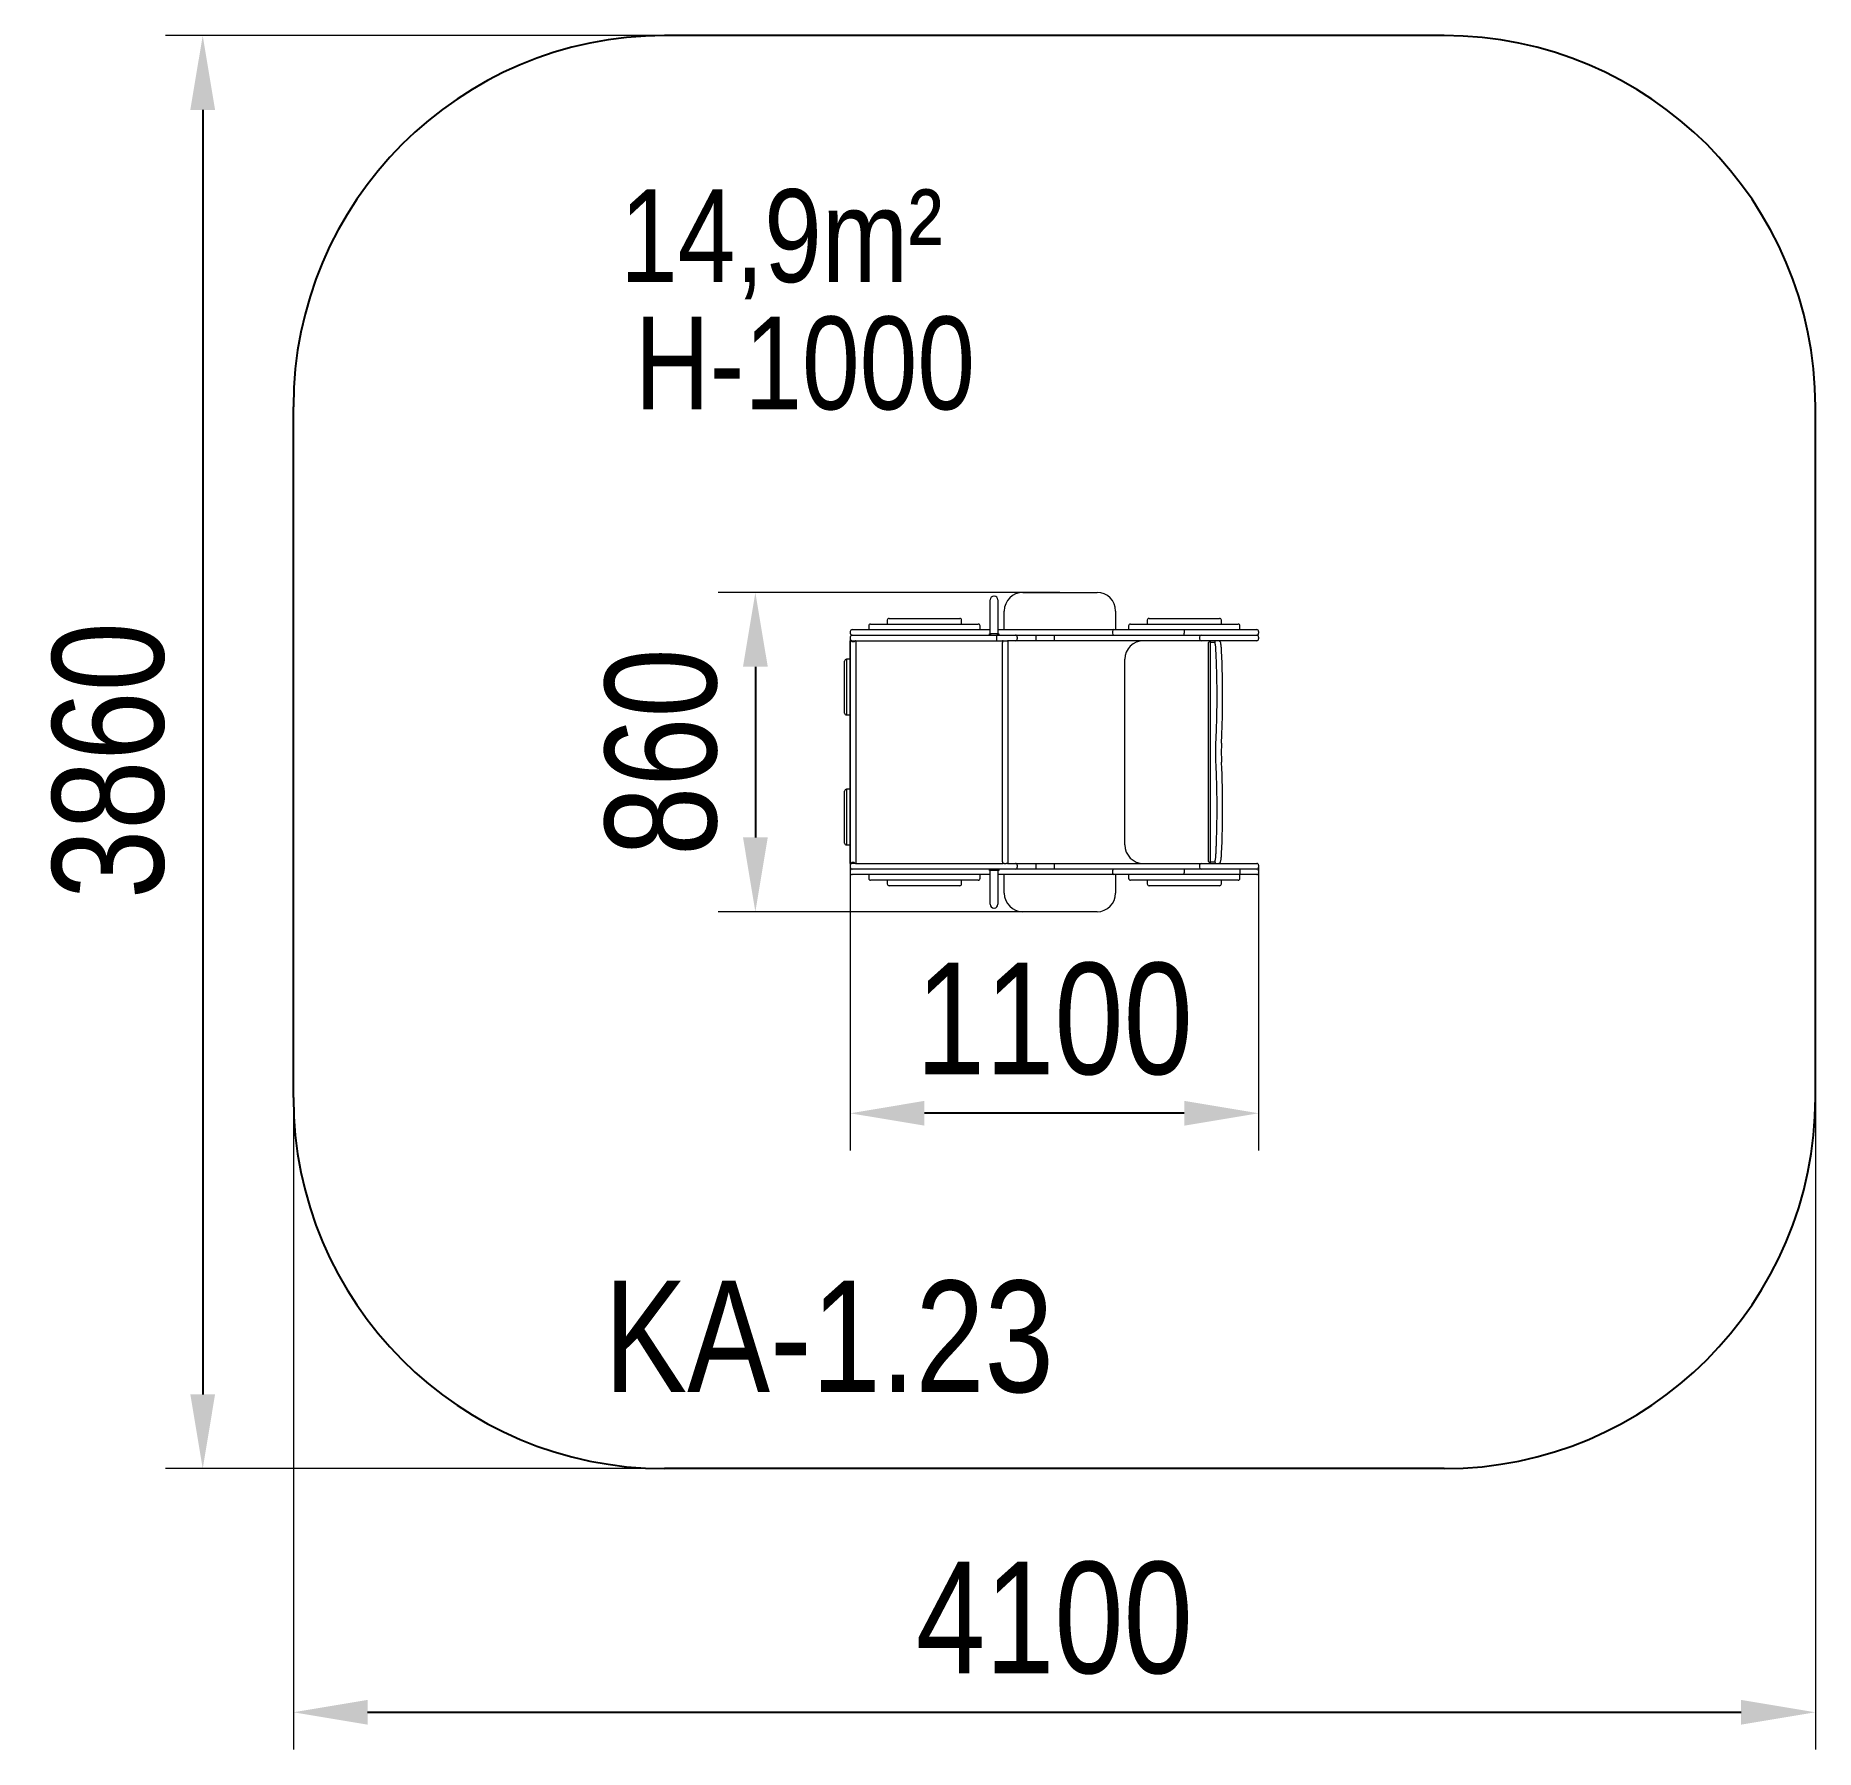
# Model space of a CAD drawing. Header units: millimetres. Extents: x -2699 to 2096, y -2640 to 1977.
import ezdxf

# ---------------------------------------------------------------- set-up
doc = ezdxf.new("R2010")
doc.units = ezdxf.units.MM
for name, color, linetype in [('DIKOM_АРТИКУЛ', 7, 'Continuous'), ('DIKOM_ЗОНА', 90, 'Continuous'), ('DIKOM_ОБЪЕКТ', 7, 'Continuous'), ('DIKOM_РАЗМЕР_ЗОНА', 7, 'Continuous'), ('DIKOM_РАЗМЕР_ОБЪЕКТА', 7, 'Continuous')]:
    doc.layers.add(name, color=color, linetype=linetype)
doc.styles.add('style1', font='arialbd.ttf', dxfattribs={"width": 0.8})
doc.dimstyles.new('1-50', dxfattribs={"dimtxt": 300, "dimasz": 200, "dimexe": 100, "dimexo": 0, "dimgap": 100, "dimtad": 1, "dimtxsty": 'style1', "dimcen": 200, "dimclrd": 7, "dimclre": 7, "dimclrt": 7, "dimadec": 1, "dimazin": 2, "dimtfac": 1, "dimtmove": 0, "dimatfit": 2, "dimfxl": 0, "dimlwd": 25, "dimlwe": 18, "dimarcsym": 0})

# ---------------------------------------------------------------- blocks, each defined once
blk = doc.blocks.new('*D0')
at = {"layer": 'Defpoints', "color": 0, "transparency": 16777216}
for p in [(60.6, 476.5), (-759.9, -383.5), (60.6, -383.5)]:
    blk.add_point(p, dxfattribs=at)
at = {"layer": 'DIKOM_РАЗМЕР_ОБЪЕКТА', "color": 7, "lineweight": 18, "transparency": 16777216}
for p, q in [((60.6, 476.5), (-859.9, 476.5)), ((60.6, -383.5), (-859.9, -383.5))]:
    blk.add_line(p, q, dxfattribs=at)
at = {"layer": 'DIKOM_РАЗМЕР_ОБЪЕКТА', "color": 7, "lineweight": 25, "transparency": 16777216}
blk.add_line((-759.9, 276.5), (-759.9, -183.5), dxfattribs=at)
at = {"layer": 'DIKOM_РАЗМЕР_ОБЪЕКТА', "color": 7, "transparency": 16777216}
for points in [[(-793.2, 276.5), (-726.5, 276.5), (-759.9, 476.5)], [(-793.2, -183.5), (-726.5, -183.5), (-759.9, -383.5)]]:
    blk.add_solid(points, dxfattribs=at)
at = {"layer": 'DIKOM_РАЗМЕР_ОБЪЕКТА', "color": 7, "transparency": 16777216, "insert": (-1013, 46.5), "char_height": 300, "attachment_point": 5, "rotation": 90, "style": 'style1'}
blk.add_mtext('{\\fArial|b0|i0|c204|p34;860}', dxfattribs=at)
blk = doc.blocks.new('*D1')
at = {"layer": 'Defpoints', "color": 0, "transparency": 16777216}
for p in [(-504.4, 354), (595.6, -263.5), (-504.4, -926.4)]:
    blk.add_point(p, dxfattribs=at)
at = {"layer": 'DIKOM_РАЗМЕР_ОБЪЕКТА', "color": 7, "lineweight": 18, "transparency": 16777216}
for p, q in [((-504.4, 354), (-504.4, -1026.4)), ((595.6, -263.5), (595.6, -1026.4))]:
    blk.add_line(p, q, dxfattribs=at)
at = {"layer": 'DIKOM_РАЗМЕР_ОБЪЕКТА', "color": 7, "lineweight": 25, "transparency": 16777216}
blk.add_line((395.6, -926.4), (-304.4, -926.4), dxfattribs=at)
at = {"layer": 'DIKOM_РАЗМЕР_ОБЪЕКТА', "color": 7, "transparency": 16777216}
for points in [[(-304.4, -893), (-304.4, -959.7), (-504.4, -926.4)], [(395.6, -893), (395.6, -959.7), (595.6, -926.4)]]:
    blk.add_solid(points, dxfattribs=at)
at = {"layer": 'DIKOM_РАЗМЕР_ОБЪЕКТА', "color": 7, "transparency": 16777216, "insert": (45.6, -673.2), "char_height": 300, "attachment_point": 5, "style": 'style1'}
blk.add_mtext('{\\fArial|b0|i0|c204|p34;1100}', dxfattribs=at)
blk = doc.blocks.new('*D2')
at = {"layer": 'Defpoints', "color": 0, "transparency": 16777216}
for p in [(-293.6, 1976.5), (-2248.6, -1883.5), (-293.6, -1883.5)]:
    blk.add_point(p, dxfattribs=at)
at = {"layer": 'DIKOM_РАЗМЕР_ЗОНА', "color": 7, "lineweight": 18, "transparency": 16777216}
for p, q in [((-293.6, 1976.5), (-2348.6, 1976.5)), ((-293.6, -1883.5), (-2348.6, -1883.5))]:
    blk.add_line(p, q, dxfattribs=at)
at = {"layer": 'DIKOM_РАЗМЕР_ЗОНА', "color": 7, "lineweight": 25, "transparency": 16777216}
blk.add_line((-2248.6, 1776.5), (-2248.6, -1683.5), dxfattribs=at)
at = {"layer": 'DIKOM_РАЗМЕР_ЗОНА', "color": 7, "transparency": 16777216}
for points in [[(-2282, 1776.5), (-2215.3, 1776.5), (-2248.6, 1976.5)], [(-2282, -1683.5), (-2215.3, -1683.5), (-2248.6, -1883.5)]]:
    blk.add_solid(points, dxfattribs=at)
at = {"layer": 'DIKOM_РАЗМЕР_ЗОНА', "color": 7, "transparency": 16777216, "insert": (-2501.9, 23.7), "char_height": 300, "attachment_point": 5, "rotation": 90, "style": 'style1'}
blk.add_mtext('{\\fArial|b0|i0|c204|p34;3860}', dxfattribs=at)
blk = doc.blocks.new('*D3')
at = {"layer": 'Defpoints', "color": 0, "transparency": 16777216}
for p in [(-2004.4, -373.4), (2095.6, -373.4), (2095.6, -2539.9)]:
    blk.add_point(p, dxfattribs=at)
at = {"layer": 'DIKOM_РАЗМЕР_ЗОНА', "color": 7, "lineweight": 18, "transparency": 16777216}
for p, q in [((-2004.4, -373.4), (-2004.4, -2639.9)), ((2095.6, -373.4), (2095.6, -2639.9))]:
    blk.add_line(p, q, dxfattribs=at)
at = {"layer": 'DIKOM_РАЗМЕР_ЗОНА', "color": 7, "lineweight": 25, "transparency": 16777216}
blk.add_line((-1804.4, -2539.9), (1895.6, -2539.9), dxfattribs=at)
at = {"layer": 'DIKOM_РАЗМЕР_ЗОНА', "color": 7, "transparency": 16777216}
for points in [[(-1804.4, -2506.5), (-1804.4, -2573.2), (-2004.4, -2539.9)], [(1895.6, -2506.5), (1895.6, -2573.2), (2095.6, -2539.9)]]:
    blk.add_solid(points, dxfattribs=at)
at = {"layer": 'DIKOM_РАЗМЕР_ЗОНА', "color": 7, "transparency": 16777216, "insert": (45.6, -2286.7), "char_height": 300, "attachment_point": 5, "style": 'style1'}
blk.add_mtext('{\\fArial|b0|i0|c204|p34;4100}', dxfattribs=at)

msp = doc.modelspace()

# ---------------------------------------------------------------- linework, layer by layer
at = {"layer": 'DIKOM_ЗОНА', "color": 3}
for p, q in [((1095.589, 1976.5), (-1004.411, 1976.5)), ((-2004.411, -883.5), (-2004.411, 976.5)), ((2095.589, -883.5), (2095.589, 976.5)), ((1095.589, -1883.5), (-1004.411, -1883.5))]:
    msp.add_line(p, q, dxfattribs=at)
for centre, start, end in [((-1004.411, 976.5), 90, 180), ((1095.589, 976.5), 0, 90), ((-1004.411, -883.5), 180, 270), ((1095.589, -883.5), 270, 0)]:
    msp.add_arc(centre, 1000, start, end, dxfattribs=at)
at = {"layer": 'DIKOM_ОБЪЕКТ', "color": 7, "lineweight": 15}
for p, q in [((-127.411, 365.5), (-127.411, 456.5)), ((-127.411, 365.5), (-127.411, 455.5)), ((-116.411, 466.5), (-117.411, 466.5)), ((-106.411, 456.5), (-106.411, 365.5)), ((-106.411, 455.5), (-106.411, 365.5)), ((-39.411, 476.5), (160.589, 476.5)), ((-454.411, 386.5), (-454.411, 376.5)), ((-449.411, 391.5), (-159.411, 391.5)), ((-404.411, 401.5), (-404.411, 391.5)), ((-399.411, 406.5), (-209.411, 406.5)), ((-204.411, 391.5), (-204.411, 401.5)), ((-154.411, 376.5), (-154.411, 386.5)), ((-89.411, 376.5), (-89.411, 426.5)), ((210.589, 426.5), (210.589, 376.5)), ((245.589, 386.5), (245.589, 376.5)), ((250.589, 391.5), (540.589, 391.5)), ((295.589, 401.5), (295.589, 391.5)), ((300.589, 406.5), (490.589, 406.5)), ((495.589, 391.5), (495.589, 401.5)), ((545.589, 376.5), (545.589, 386.5)), ((-504.411, 371.5), (-504.411, 366.5)), ((-504.411, 356.5), (-504.411, 351.5)), ((-504.411, 346.5), (-504.136, 346.5)), ((-504.411, -253.5), (-504.411, 346.5)), ((-504.136, 346.5), (-491.204, 346.5)), ((-499.411, 376.5), (-127.411, 376.5)), ((-499.411, 361.5), (-494.963, 361.5)), ((-494.411, 343.123), (-499.411, 343.123)), ((-499.147, 376.5), (-499.132, 376.5)), ((-494.963, 361.5), (-109.38, 361.5)), ((-489.411, 346.5), (-489.741, 346.5)), ((-489.411, 346.5), (-489.411, 325.791)), ((-489.411, 346.5), (-94.411, 346.5)), ((-129.411, 361.5), (-129.411, 365.5)), ((-129.411, 365.5), (-126.411, 365.5)), ((-126.411, 365.5), (-126.411, 361.5)), ((-107.411, 365.5), (-126.411, 365.5)), ((-109.932, 356.5), (-109.932, 351.5)), ((-109.38, 361.5), (-59.411, 361.5)), ((-107.411, 361.5), (-107.411, 365.5)), ((-107.411, 365.5), (-104.411, 365.5)), ((-106.411, 376.5), (205.853, 376.5)), ((-104.411, 365.5), (-104.411, 361.5)), ((-92.522, 346.5), (-94.411, 346.5)), ((-94.411, 346.5), (-94.411, 341.87)), ((-94.411, 333.548), (-94.411, 341.87)), ((-92.522, 346.5), (-89.411, 346.5)), ((-89.411, 346.5), (-84.411, 346.5)), ((-84.411, 346.5), (-80.811, 346.5)), ((-59.411, 346.5), (-80.811, 346.5)), ((-79.411, 346.5), (-79.411, 333.548)), ((-59.411, 361.5), (-4.411, 361.5)), ((-4.411, 346.5), (-59.411, 346.5)), ((-54.411, 356.5), (-54.411, 351.5)), ((-4.411, 361.5), (-4.411, 356.5)), ((-4.411, 361.5), (45.411, 361.5)), ((-4.411, 356.5), (-4.411, 351.5)), ((-4.411, 351.5), (-4.411, 346.5)), ((45.411, 346.5), (-4.411, 346.5)), ((45.411, 361.5), (45.411, 356.5)), ((45.411, 361.5), (441.03, 361.5)), ((45.411, 356.5), (45.411, 351.5)), ((45.411, 351.5), (45.411, 346.5)), ((441.03, 346.5), (45.411, 346.5)), ((201.94, 371.5), (201.94, 366.5)), ((205.853, 376.5), (395.589, 376.5)), ((395.589, 376.5), (395.589, 371.5)), ((395.589, 376.5), (545.589, 376.5)), ((395.589, 371.5), (395.589, 366.5)), ((395.589, 361.5), (395.589, 366.5)), ((436.682, 356.5), (436.682, 351.5)), ((441.03, 361.5), (590.589, 361.5)), ((590.589, 346.5), (441.03, 346.5)), ((460.462, -248.5), (460.462, 341.5)), ((465.462, 346.5), (465.462, -253.5)), ((477.543, 341.5), (465.462, 341.5)), ((545.589, 376.5), (590.589, 376.5)), ((595.589, 371.5), (595.589, 366.5)), ((595.589, 356.5), (595.589, 351.5)), ((-519.411, 151.5), (-519.411, 291.5)), ((-504.411, 296.5), (-514.411, 296.5)), ((-514.411, 296.5), (-514.411, 146.5)), ((-489.411, 325.791), (-489.411, -232.791)), ((-94.411, 256.157), (-94.411, 333.548)), ((-79.411, 333.548), (-79.411, 256.157)), ((235.462, -203.5), (235.462, 296.5)), ((-94.411, -163.157), (-94.411, 256.157)), ((-79.411, 256.157), (-79.411, -163.157)), ((-514.411, 146.5), (-504.411, 146.5)), ((480.94, 73.867), (481.179, 78.762)), ((-519.411, -198.5), (-519.411, -58.5)), ((-504.411, -53.5), (-514.411, -53.5)), ((-514.411, -53.5), (-514.411, -203.5)), ((-94.411, -240.548), (-94.411, -163.157)), ((-79.411, -163.157), (-79.411, -240.548)), ((-514.411, -203.5), (-504.411, -203.5)), ((-489.411, -232.791), (-489.411, -253.5)), ((-504.136, -253.5), (-504.411, -253.5)), ((-504.411, -258.5), (-504.411, -263.5)), ((-504.411, -273.5), (-504.411, -278.5)), ((-491.204, -253.5), (-504.136, -253.5)), ((-499.411, -250.123), (-494.411, -250.123)), ((-494.963, -268.5), (-499.411, -268.5)), ((-127.411, -283.5), (-499.411, -283.5)), ((-499.132, -283.5), (-499.147, -283.5)), ((-109.38, -268.5), (-494.963, -268.5)), ((-489.741, -253.5), (-489.411, -253.5)), ((-489.411, -253.5), (-94.411, -253.5)), ((-454.411, -283.5), (-454.411, -293.5)), ((-154.411, -293.5), (-154.411, -283.5)), ((-129.411, -272.5), (-129.411, -268.5)), ((-126.411, -272.5), (-129.411, -272.5)), ((-127.411, -363.5), (-127.411, -272.5)), ((-127.411, -362.5), (-127.411, -272.5)), ((-126.411, -268.5), (-126.411, -272.5)), ((-107.411, -272.5), (-126.411, -272.5)), ((-59.411, -268.5), (-109.38, -268.5)), ((-107.411, -272.5), (-107.411, -268.5)), ((-104.411, -272.5), (-107.411, -272.5)), ((-106.411, -272.5), (-106.411, -363.5)), ((-106.411, -272.5), (-106.411, -362.5)), ((205.853, -283.5), (-106.411, -283.5)), ((-104.411, -268.5), (-104.411, -272.5)), ((-94.411, -248.87), (-94.411, -240.548)), ((-94.411, -248.87), (-94.411, -253.5)), ((-94.411, -253.5), (-92.522, -253.5)), ((-89.411, -253.5), (-92.522, -253.5)), ((-89.411, -253.5), (-84.411, -253.5)), ((-89.411, -333.5), (-89.411, -283.5)), ((-80.811, -253.5), (-84.411, -253.5)), ((-80.811, -253.5), (-59.411, -253.5)), ((-79.411, -240.548), (-79.411, -253.5)), ((-59.411, -253.5), (-4.411, -253.5)), ((-4.411, -268.5), (-59.411, -268.5)), ((-54.411, -258.5), (-54.411, -263.5)), ((-4.411, -253.5), (-4.411, -258.5)), ((-4.411, -253.5), (45.411, -253.5)), ((-4.411, -258.5), (-4.411, -263.5)), ((-4.411, -263.5), (-4.411, -268.5)), ((45.411, -268.5), (-4.411, -268.5)), ((45.411, -253.5), (45.411, -258.5)), ((45.411, -253.5), (441.03, -253.5)), ((45.411, -258.5), (45.411, -263.5)), ((45.411, -263.5), (45.411, -268.5)), ((441.03, -268.5), (45.411, -268.5)), ((201.94, -273.5), (201.94, -278.5)), ((395.589, -283.5), (205.853, -283.5)), ((210.589, -283.5), (210.589, -333.5)), ((245.589, -283.5), (245.589, -293.5)), ((395.589, -268.5), (395.589, -273.5)), ((395.589, -273.5), (395.589, -278.5)), ((395.589, -283.5), (395.589, -278.5)), ((545.589, -283.5), (395.589, -283.5)), ((436.682, -258.5), (436.682, -263.5)), ((441.03, -253.5), (590.589, -253.5)), ((590.589, -268.5), (441.03, -268.5)), ((465.462, -248.627), (477.55, -248.627)), ((545.589, -268.5), (545.589, -273.5)), ((545.589, -273.5), (545.589, -278.5)), ((545.589, -278.5), (545.589, -283.5)), ((545.589, -293.5), (545.589, -283.5)), ((590.589, -283.5), (545.589, -283.5)), ((595.589, -258.5), (595.589, -263.5)), ((595.589, -273.5), (595.589, -278.5)), ((-159.411, -298.5), (-449.411, -298.5)), ((-404.411, -298.5), (-404.411, -308.5)), ((-209.411, -313.5), (-399.411, -313.5)), ((-204.411, -308.5), (-204.411, -298.5)), ((540.589, -298.5), (250.589, -298.5)), ((295.589, -298.5), (295.589, -308.5)), ((490.589, -313.5), (300.589, -313.5)), ((495.589, -308.5), (495.589, -298.5)), ((-117.411, -373.5), (-116.411, -373.5)), ((160.589, -383.5), (-39.411, -383.5))]:
    msp.add_line(p, q, dxfattribs=at)
at = {"layer": 'DIKOM_ОБЪЕКТ', "color": 7, "lineweight": 15, "flags": 128}
for points in [[(-489.685, 346.5), (-490.421, 346.255), (-491.706, 345.427), (-493.719, 343.763), (-494.401, 343.132), (-494.411, 343.123)], [(465.462, 346.5), (465.386, 346.424), (465.161, 346.198), (464.793, 345.83), (464.293, 345.33), (463.676, 344.714), (462.962, 344), (462.173, 343.21), (461.331, 342.368), (460.462, 341.5)], [(480.94, 318.993), (480.795, 321.657), (480.634, 324.199), (480.458, 326.606), (480.268, 328.866), (480.065, 330.968), (479.849, 332.903), (479.622, 334.66), (479.385, 336.231), (479.139, 337.608), (478.885, 338.785), (478.625, 339.756), (478.359, 340.516), (478.089, 341.062), (477.817, 341.39), (477.543, 341.5)], [(495.896, 319.244), (495.805, 320.965), (495.613, 324.121), (495.397, 327.097), (495.158, 329.875), (494.897, 332.442), (494.613, 334.788), (494.302, 336.913), (493.957, 338.825), (493.554, 340.566), (493.002, 342.277), (492.527, 343.306), (492.054, 344.067), (491.45, 344.795), (490.675, 345.467), (489.706, 346.027), (488.571, 346.393), (487.505, 346.5)], [(481.798, 300.095), (481.53, 306.441), (481.243, 312.766), (480.94, 318.993)], [(481.179, 78.762), (481.242, 80.094), (481.529, 86.418), (481.8, 92.836), (482.054, 99.341), (482.292, 105.929), (482.513, 112.593), (482.717, 119.328), (482.904, 126.128), (483.073, 132.987), (483.225, 139.901), (483.36, 146.862), (483.477, 153.865), (483.576, 160.903), (483.657, 167.972), (483.72, 175.066), (483.765, 182.177), (483.792, 189.3), (483.801, 196.429), (483.792, 203.558), (483.765, 210.681), (483.72, 217.793), (483.657, 224.886), (483.576, 231.955), (483.477, 238.994), (483.36, 245.997), (483.226, 252.958), (483.074, 259.871), (482.904, 266.731), (482.717, 273.531), (482.513, 280.266), (482.293, 286.93), (482.055, 293.518), (481.8, 300.023), (481.798, 300.095)], [(495.895, 73.616), (496.094, 77.659), (496.454, 85.463), (496.789, 93.408), (497.099, 101.484), (497.384, 109.681), (497.642, 117.989), (497.874, 126.397), (498.08, 134.894), (498.26, 143.47), (498.412, 152.113), (498.537, 160.813), (498.635, 169.558), (498.705, 178.337), (498.748, 187.14), (498.763, 195.954), (498.751, 204.769), (498.711, 213.574), (498.644, 222.356), (498.549, 231.105), (498.427, 239.81), (498.278, 248.46), (498.101, 257.043), (497.898, 265.548), (497.669, 273.966), (497.413, 282.284), (497.132, 290.493), (496.824, 298.582), (496.492, 306.541), (496.135, 314.359), (495.896, 319.244)], [(480.94, 18.879), (480.8, 21.863), (480.677, 24.94), (480.57, 28.098), (480.481, 31.325), (480.409, 34.609), (480.354, 37.938), (480.318, 41.299), (480.3, 44.68), (480.3, 48.066), (480.318, 51.447), (480.354, 54.808), (480.409, 58.137), (480.481, 61.421), (480.57, 64.648), (480.677, 67.807), (480.8, 70.883), (480.94, 73.867)], [(495.725, 70.475), (495.62, 67.807), (495.513, 64.648), (495.423, 61.421), (495.351, 58.137), (495.297, 54.808), (495.261, 51.447), (495.243, 48.066), (495.243, 44.68), (495.261, 41.299), (495.297, 37.938), (495.351, 34.609), (495.423, 31.325), (495.513, 28.098), (495.583, 25.96)], [(495.743, 70.25), (495.843, 72.55), (495.895, 73.616)], [(481.794, 0.063), (481.529, 6.337), (481.242, 12.657), (480.94, 18.879)], [(481.869, -205.577), (482.06, -200.625), (482.298, -194.041), (482.518, -187.379), (482.721, -180.648), (482.908, -173.851), (483.077, -166.995), (483.228, -160.086), (483.362, -153.129), (483.479, -146.13), (483.577, -139.095), (483.658, -132.031), (483.721, -124.942), (483.766, -117.836), (483.792, -110.718), (483.801, -103.593), (483.792, -96.469), (483.765, -89.351), (483.719, -82.245), (483.656, -75.157), (483.575, -68.093), (483.476, -61.06), (483.359, -54.062), (483.224, -47.106), (483.072, -40.198), (482.903, -33.344), (482.716, -26.549), (482.512, -19.819), (482.291, -13.16), (482.054, -6.577), (481.799, -0.076), (481.794, 0.063)], [(495.904, -226.342), (496.102, -222.297), (496.462, -214.49), (496.796, -206.542), (497.106, -198.463), (497.39, -190.264), (497.648, -181.953), (497.879, -173.543), (498.085, -165.044), (498.263, -156.467), (498.415, -147.823), (498.539, -139.122), (498.637, -130.376), (498.706, -121.596), (498.749, -112.793), (498.763, -103.978), (498.75, -95.163), (498.71, -86.359), (498.642, -77.577), (498.547, -68.829), (498.424, -60.125), (498.274, -51.477), (498.097, -42.896), (497.894, -34.392), (497.664, -25.976), (497.407, -17.66), (497.125, -9.454), (496.817, -1.368), (496.485, 6.588), (496.127, 14.403), (495.895, 19.13)], [(477.55, -248.627), (477.823, -248.517), (478.096, -248.188), (478.366, -247.642), (478.632, -246.881), (478.892, -245.908), (479.146, -244.73), (479.392, -243.351), (479.63, -241.777), (479.857, -240.018), (480.073, -238.081), (480.276, -235.976), (480.466, -233.713), (480.642, -231.304), (480.803, -228.759), (480.948, -226.091)], [(480.948, -226.091), (481.25, -219.867), (481.536, -213.544), (481.807, -207.128), (481.869, -205.577)], [(488.562, -253.5), (488.785, -253.473), (489.888, -253.071), (490.789, -252.515), (491.501, -251.876), (492.06, -251.195), (492.515, -250.467), (492.917, -249.629), (493.322, -248.515), (493.81, -246.671), (494.169, -244.863), (494.515, -242.671), (494.819, -240.314), (495.092, -237.763), (495.34, -235.011), (495.563, -232.066), (495.763, -228.942), (495.904, -226.342)], [(-489.685, -253.5), (-490.421, -253.255), (-491.706, -252.427), (-493.719, -250.763), (-494.401, -250.132), (-494.411, -250.123)], [(460.462, -248.5), (461.331, -249.368), (462.173, -250.21), (462.962, -251), (463.676, -251.714), (464.293, -252.33), (464.793, -252.83), (465.161, -253.198), (465.386, -253.424), (465.462, -253.5)]]:
    msp.add_lwpolyline(points, dxfattribs=at)
at = {"layer": 'DIKOM_ОБЪЕКТ', "color": 7, "lineweight": 15}
for centre, radius, start, end in [((-117.411, 456.5), 10, 90, 180), ((-116.411, 456.5), 10, 0, 90), ((-39.411, 426.5), 50, 90, 180), ((160.589, 426.5), 50, 0, 90), ((-449.411, 386.5), 5, 90, 180), ((-399.411, 401.5), 5, 90, 180), ((-209.411, 401.5), 5, 0, 90), ((-159.411, 386.5), 5, 0, 90), ((250.589, 386.5), 5, 90, 180), ((300.589, 401.5), 5, 90, 180), ((490.589, 401.5), 5, 0, 90), ((540.589, 386.5), 5, 0, 90), ((-499.411, 371.5), 5, 90, 179.999635), ((-499.411, 366.5), 5, 179.99994, 270), ((-499.411, 356.5), 5, 90, 180), ((-499.411, 351.5), 5, 180, 270), ((-509.404, 334.136), 13.44, 41.964656, 66.92251), ((-98.199, 357.735), 11.798, 161.388691, 186.008071), ((-98.199, 350.265), 11.798, 173.991929, 198.611309), ((-59.411, 356.5), 5, 0, 90), ((-59.411, 351.5), 5, 270, 0), ((206.416, 372.029), 4.507, 97.176418, 186.737379), ((206.416, 365.971), 4.507, 173.262928, 262.823605), ((285.462, 296.5), 50, 90, 180), ((441.381, 356.805), 4.708, 94.272384, 183.71438), ((441.381, 351.195), 4.708, 176.28562, 265.727616), ((482.534, 341.509), 4.991, 90.110704, 180.107936), ((590.589, 371.5), 5, 0, 90), ((590.589, 366.5), 5, 270, 0), ((590.589, 356.5), 5, 0, 90), ((590.589, 351.5), 5, 270, 0), ((-514.411, 291.5), 5, 90, 180), ((-514.411, 151.5), 5, 180, 270), ((848.237, 37.372), 352.814, 181.824875, 182.963708), ((-514.411, -58.5), 5, 90, 180), ((-514.411, -198.5), 5, 180, 270), ((285.462, -203.5), 50, 180, 270), ((-499.411, -258.5), 5, 90, 180), ((-499.411, -263.5), 5, 180, 270), ((-499.411, -273.5), 5, 90, 180.00006), ((-499.411, -278.5), 5, 180.000365, 270), ((-509.404, -241.136), 13.44, 293.07749, 318.035344), ((-59.411, -258.5), 5, 0, 90), ((-59.411, -263.5), 5, 270, 0), ((206.416, -272.971), 4.507, 97.176395, 186.737072), ((206.416, -279.029), 4.507, 173.262621, 262.823582), ((441.381, -258.195), 4.708, 94.272384, 183.71438), ((441.381, -263.805), 4.708, 176.28562, 265.727616), ((482.547, -248.633), 4.997, 179.935988, 256.912197), ((590.589, -258.5), 5, 0, 90), ((590.589, -263.5), 5, 270, 0), ((590.589, -273.5), 5, 0, 90), ((590.589, -278.5), 5, 270, 0), ((-449.411, -293.5), 5, 180, 270), ((-399.411, -308.5), 5, 180, 270), ((-209.411, -308.5), 5, 270, 0), ((-159.411, -293.5), 5, 270, 0), ((-39.411, -333.5), 50, 180, 270), ((160.589, -333.5), 50, 270, 0), ((250.589, -293.5), 5, 180, 270), ((300.589, -308.5), 5, 180, 270), ((490.589, -308.5), 5, 270, 0), ((540.589, -293.5), 5, 270, 0), ((-117.411, -363.5), 10, 180, 270), ((-116.411, -363.5), 10, 270, 0)]:
    msp.add_arc(centre, radius, start, end, dxfattribs=at)

# ---------------------------------------------------------------- texts
at = {"layer": 'DIKOM_АРТИКУЛ', "insert": (-1167.369, -1377.358), "char_height": 300, "width": 1373.12348, "attachment_point": 1, "style": 'style1'}
msp.add_mtext('{\\fArial|b0|i0|c204|p34;KA-1.23}', dxfattribs=at)
at = {"layer": 'DIKOM_РАЗМЕР_ОБЪЕКТА', "char_height": 250, "width": 1481.46375, "attachment_point": 1, "style": 'style1'}
for s, insert in [('{\\fArial|b0|i0|c204|p34;14,9m²}', (-1124.589, 1562.593)), ('{\\fArial|b0|i0|c204|p34;H-1000}', (-1084.449, 1219.807))]:
    msp.add_mtext(s, dxfattribs=dict(at, insert=insert))

# ---------------------------------------------------------------- dimensions: what is measured, and where the dimension line sits
at = {"layer": 'DIKOM_РАЗМЕР_ЗОНА'}
dim = msp.add_linear_dim(base=(-2248.638, -1883.5), p1=(-293.611, 1976.5), p2=(-293.611, -1883.5), angle=270, text='{\\fArial|b0|i0|c204|p34;<>}', dimstyle='1-50', dxfattribs=at)
dim.commit()
dim.dimension.update_dxf_attribs({"geometry": '*D2', "text_midpoint": (-2248.638, 23.661), "dimtype": 160})
dim = msp.add_linear_dim(base=(2095.589, -2539.858), p1=(-2004.411, -373.386), p2=(2095.589, -373.386), text='{\\fArial|b0|i0|c204|p34;<>}', dimstyle='1-50', dxfattribs=at)
dim.commit()
dim.dimension.update_dxf_attribs({"geometry": '*D3', "text_midpoint": (45.589, -2539.858), "dimtype": 160})
at = {"layer": 'DIKOM_РАЗМЕР_ОБЪЕКТА'}
dim = msp.add_linear_dim(base=(-759.869, -383.5), p1=(60.589, 476.5), p2=(60.589, -383.5), angle=270, text='{\\fArial|b0|i0|c204|p34;<>}', dimstyle='1-50', dxfattribs=at)
dim.commit()
dim.dimension.update_dxf_attribs({"geometry": '*D0', "text_midpoint": (-759.869, 46.5), "dimtype": 160})
dim = msp.add_linear_dim(base=(-504.411, -926.358), p1=(595.589, -263.5), p2=(-504.411, 354), text='{\\fArial|b0|i0|c204|p34;<>}', dimstyle='1-50', dxfattribs=at)
dim.commit()
dim.dimension.update_dxf_attribs({"geometry": '*D1', "text_midpoint": (45.589, -926.358), "dimtype": 160})

doc.saveas('drawing.dxf')
